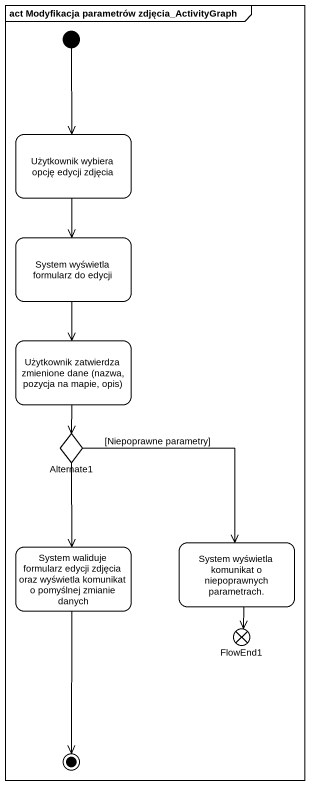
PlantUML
@startuml
mainframe act Modyfikacja parametrów zdjęcia_ActivityGraph
hide empty description
state "Użytkownik wybiera opcję edycji zdjęcia" as Użytkownik_wybiera_opcję
state "System wyświetla formularz do edycji" as System_wyświetla_formularz
state "Użytkownik zatwierdza zmienione dane (nazwa, pozycja na mapie, opis)" as Użytkownik_zatwierdza
state Alternate1 <<choice>>
state "System wyświetla komunikat o niepoprawnych parametrach." as System_wyświetla_komunikat
state "System waliduje formularz edycji zdjęcia oraz wyświetla komunikat o pomyślnej zmianie danych" as System_waliduje_formularz
state FlowEnd1 <<end>>
[*] --> Użytkownik_wybiera_opcję
Użytkownik_wybiera_opcję --> System_wyświetla_formularz
System_wyświetla_formularz --> Użytkownik_zatwierdza
Użytkownik_zatwierdza --> Alternate1
Alternate1 --> System_wyświetla_komunikat : [Niepoprawne parametry]
Alternate1 --> System_waliduje_formularz
System_wyświetla_komunikat --> FlowEnd1
System_waliduje_formularz --> [*]
@enduml
